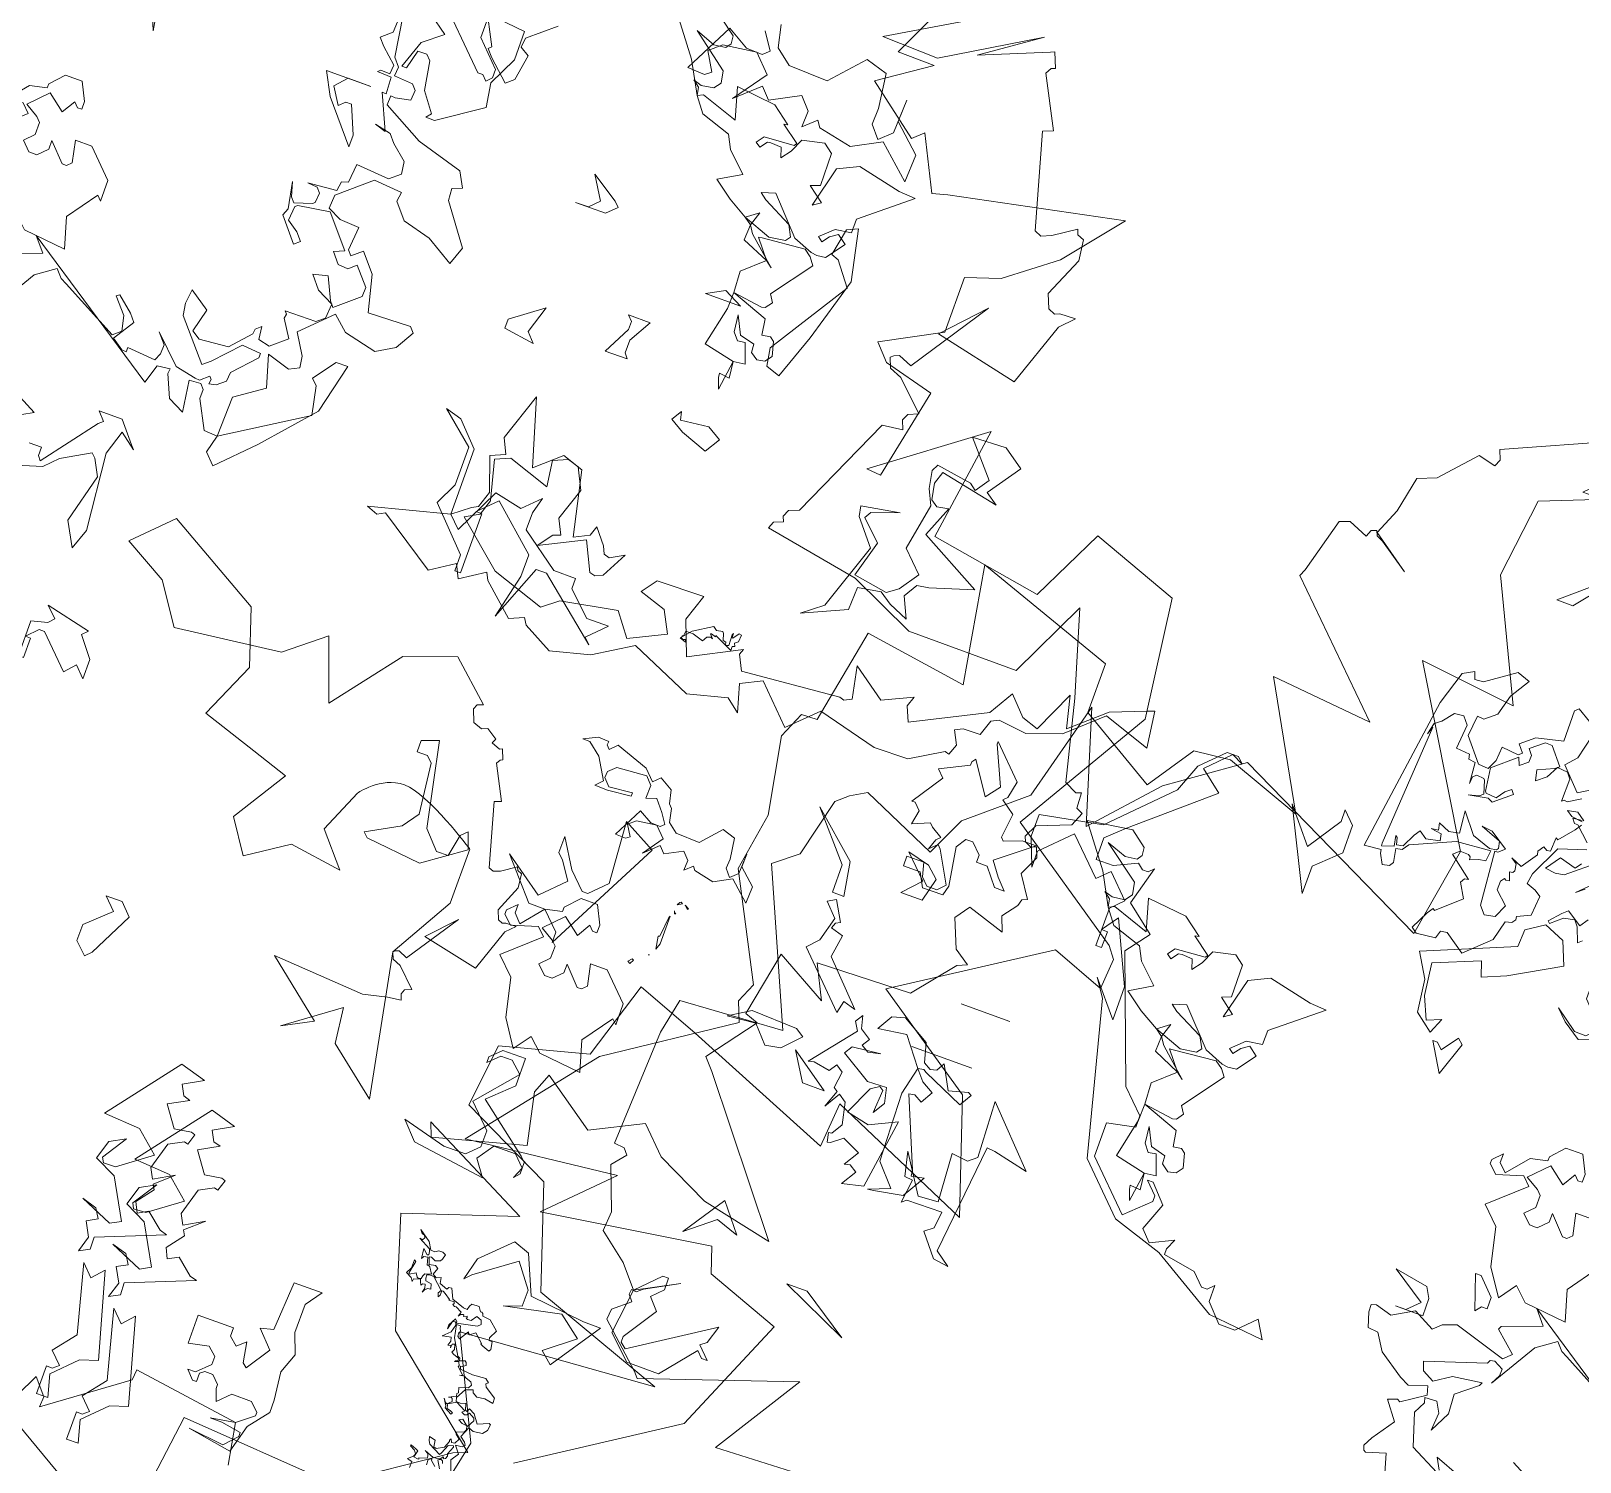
# Model space of a CAD drawing. Header units: metres. Extents: x -71 to 881, y -503 to 661.
# Drawn here: x 151.91 to 157.3, y 464.09 to 469.06 of the extents above; entities that cross this region are included whole.
import ezdxf

# ---------------------------------------------------------------- set-up
doc = ezdxf.new("R2010")
doc.units = ezdxf.units.M
doc.layers.add('ARBRE', color=100, linetype='Continuous', lineweight=13, true_color=0x00ff3f)

# ---------------------------------------------------------------- blocks, each defined once
blk = doc.blocks.new('WMF2', base_point=(0, 0.01))
at = {"color": 251, "lineweight": 0, "true_color": 0x636466}
for points in [[(149.6, -221.91), (157.24, -218.9), (158.3, -210.64), (152.62, -198.66), (162.76, -199.86), (152.65, -183.05), (154.26, -173.69), (175.85, -184.22), (183.13, -179.1), (188.97, -172.64), (192.5, -184.13), (195.26, -173.72), (200.97, -168.92), (202.85, -164.87), (210.8, -168.41), (212.43, -167.44), (213.62, -166.42), (215.13, -160.27), (217.5, -158.38), (210.72, -142.97), (221.5, -142.28), (222.26, -138.6), (222.84, -126.51), (221.75, -126.41), (221.24, -125.83), (222.46, -124.38), (220.76, -119.93), (220.93, -117.85), (217.92, -115.52), (216.01, -113.25), (211.75, -115.52), (215.09, -113.71), (215.69, -113.21), (216.23, -113.25), (216.29, -112.71), (215.78, -112.1), (217.44, -110.7), (217.53, -109.6), (213.13, -105.6), (212.64, -105.02), (197.13, -110.25), (202.88, -101.16), (188.84, -101.73)], [(95.41, -24.9), (90.83, -34.32), (89.42, -32.65), (89.51, -31.56), (81.64, -37.29), (81.55, -38.39), (70.38, -36.78), (69.61, -32.48)], [(49.49, -33.04), (47.38, -42.86), (52.22, -53.02), (31.88, -54.47), (45.91, -59.56), (49.4, -70.11), (59.14, -74.81), (58.34, -81.44), (49.36, -83.76), (46.84, -91.88), (40.14, -89.34), (24.4, -82.93), (24.01, -87.6), (8.81, -80.93), (12.69, -92.64), (23.58, -100.08), (8.83, -109.56), (3.27, -107.44), (3.01, -110.61), (3.9, -111.79), (16.57, -120.44), (8.22, -134.47), (9.81, -146.85), (18.98, -150.2), (22.71, -142.59), (34.39, -144.58), (32.65, -156.43), (43.16, -148.65), (41.63, -148.52), (39.67, -158.01), (44.92, -159.4), (46.44, -161.06), (40.43, -164.26), (40.42, -170.12), (36.91, -171.27), (31.95, -175.08), (27.13, -180.99), (44.83, -177.37), (46.41, -176.96), (49.12, -182.48), (50.2, -181.46), (55.69, -185.68), (50.55, -189.17), (54.41, -189.22), (50.23, -198.2)], [(162.25, -221.47), (162.55, -220.76), (164.41, -221.19), (167.6, -217.66), (169.53, -216.89), (170.28, -213.15), (171.44, -210.43), (167.5, -207.63), (170.63, -209.8), (171.33, -210.11), (171.53, -210.62), (172.06, -210.42), (172.36, -209.7), (174.37, -210.56), (175.39, -210.16), (176.98, -204.42), (177.29, -203.7), (165.65, -192.21), (176.34, -193.26), (169.52, -180.97), (177.55, -183.87), (181.35, -183.49), (184.59, -178.67), (192.69, -183.49), (192.69, -188.7), (207.51, -193.95), (205.44, -181.84), (216.23, -183.49), (218.11, -173.58), (219.76, -173.52), (220.92, -170.8), (219.49, -162.84), (220.49, -156.77), (215.08, -146.26), (215.94, -144.26), (215.12, -142.21), (227.2, -134.24), (237.13, -121.84), (221.43, -123.58), (227.53, -117.47), (210.08, -120.09), (209.21, -117.47), (201.41, -114.58), (204.04, -108.47), (206.64, -102.36), (221.47, -92.77)], [(96.74, -32.59), (81.64, -23.67)], [(77.45, -20.28), (75.41, -35.48), (59.11, -34.32), (48.77, -41.31), (47.36, -41.88), (58.37, -50.92), (61.87, -62.25), (50.47, -66), (62.16, -71.92), (61.59, -70.48), (52.23, -72.98), (53.36, -78.3), (52.54, -80.39), (46.99, -76.49), (41.75, -79.1), (39.13, -76.49), (33.51, -73.76), (26.05, -72.12), (37.25, -86.3), (38.33, -87.51), (34.61, -92.45), (35.99, -92.94), (34.69, -99.75), (29.28, -96.73), (30.97, -100.19), (21.09, -100.49), (17.67, -104.7), (16.66, -105.12), (18.28, -106.23), (19.48, -109.18), (18.41, -110.67), (14.49, -109.41), (15.1, -110.95), (13.93, -112.47), (13.73, -113.15), (13.23, -113.37), (14.72, -115.61), (13.76, -117.64), (14.16, -118.66), (14.68, -118.45), (15.39, -118.76), (15.6, -119.27), (14.94, -120.61), (11.56, -121.96), (10.97, -123.39), (11.67, -123.68), (11.74, -125.32), (12.27, -125.11), (13.58, -125.77), (15.6, -134.05), (18.21, -142.77), (22.11, -134.68), (33.61, -134.71), (40.51, -137.9), (50.45, -139.73), (50.16, -140.44), (49.24, -140.81), (49.44, -141.32), (49.15, -142.04), (48.13, -142.44), (43.19, -153.31), (41.06, -153.59), (41.43, -154.51), (41.13, -155.22), (40.11, -155.63), (43.05, -158.46), (44.35, -159.02), (44.76, -160.04), (44.45, -160.3), (43.92, -160.51), (42.49, -159.91), (37.1, -168.03), (40.97, -163.9), (32.15, -161.95), (29.82, -168.64), (28.52, -170), (30.14, -169.93), (30.65, -169.72), (31.37, -170.03), (31.94, -171.46), (30.17, -175.61), (30.45, -177.74), (31.15, -178.04), (31.35, -178.56), (33.6, -177.07), (34.61, -176.66), (35.32, -176.96), (38.04, -186.65), (37.02, -187.05), (39.7, -192.27), (39.35, -192.88), (38.94, -193.04), (39.56, -194.57), (39.97, -194.4), (46.81, -191.62), (41.05, -195.63), (50.47, -189.97), (56.38, -190.15), (44.99, -196.88)], [(151.61, -227.39), (162.65, -222.48), (162.25, -221.47), (162.25, -221.47)], [(57.77, -59.77), (57.34, -59.74), (56.99, -59.99), (56.55, -59.99), (56.22, -59.81), (56.35, -59.33), (56.48, -59.08), (57.01, -58.91), (57.45, -59.12), (57.71, -59.07), (57.42, -58.35), (56.8, -58.47), (56.47, -58.28), (56.73, -57.56), (56.31, -57.33), (55.87, -57.53), (55.75, -56.92), (54.93, -56.6), (54.8, -56.85), (54.47, -56.9), (54, -55.88), (52.71, -55.43), (52.29, -55.4), (52.19, -55.8), (52.04, -56.06), (51.25, -56.07), (50.96, -55.61), (50.83, -55.62), (50.67, -55.53), (50.58, -55.28), (49.76, -55.18), (48.77, -54.33), (49.22, -53.47), (49.17, -53.21), (48.84, -53.17), (48.7, -52.42), (48.83, -52.17), (49.57, -52.45), (49.82, -52.58), (49.78, -52.67), (50.67, -53.46), (51.2, -53.08), (51.37, -53.18), (51.41, -53.31), (52.03, -52.33), (52.28, -52.54), (52.29, -52.9), (52.25, -52.99), (52.13, -53.02), (52.29, -53.33), (52.38, -53.6), (52.8, -53.6), (52.54, -52.26), (51.6, -50.66), (51.34, -50.52), (51.27, -50.28), (50.74, -50.44), (50.57, -50.33), (50.48, -50.06), (50.84, -49.82), (50.98, -49.78), (50.89, -49.52), (49.55, -49.37), (48.16, -49.5), (47.78, -49.18), (48, -48.98), (47.85, -48.67), (46.68, -47.94), (46.65, -47.37), (47.56, -47.53), (48.39, -47.43), (48.9, -47.71), (48.98, -47.97), (49.76, -47.72), (50.3, -46.68), (50.19, -46.3), (49.75, -46.27), (49.22, -46.45), (49.02, -45.79), (48.86, -45.72), (48.68, -46.06), (48.07, -45.73), (47.44, -44.86), (46.32, -45.35), (46.14, -45.25), (46.23, -44.64), (46.6, -44.17), (47.56, -44.03), (48.1, -44.22), (48.58, -43.15), (48.01, -42.73), (47.85, -42.43), (48.07, -42.2), (48.76, -42.13), (48.17, -41.4), (48.71, -40.58), (48.32, -39.48)], [(49.37, -39.95), (49.47, -40.2), (49.63, -40.29), (49.94, -40.13), (49.49, -39.35)], [(50.01, -39.4), (50.51, -39.88), (50.54, -40.02), (50.86, -39.85), (50.83, -39.28)], [(52.38, -38.45), (52.36, -39.1), (52.67, -39.15), (52.85, -39.25), (52.39, -39.66), (52.26, -39.92), (52.49, -40.27), (53.02, -40.55), (52.98, -40.64), (52.41, -40.45), (52.16, -40.32), (52.31, -39.62), (51.9, -39.53), (51.76, -39.57), (51.81, -39.69), (51.02, -39.94), (51.02, -40.16), (51.11, -40.42), (51.46, -40.59), (50.47, -40.19), (49.85, -40.29), (49.72, -40.33), (49.57, -40.61), (49.49, -40.55), (49.46, -40.43), (49.28, -40.54), (49.15, -40.81), (49.22, -41.05), (48.9, -41.88), (48.95, -42.01), (49.46, -41.85), (49.82, -40.94), (49.95, -40.7), (51.24, -41.37), (51.43, -41.67), (51.53, -42.07), (50.86, -41.92), (50.77, -41.24), (50.48, -41.18), (49.74, -41.56), (49.46, -42.27), (49.5, -42.42), (49.41, -42.59), (49.24, -42.27), (48.89, -42.32), (48.63, -42.83), (49.09, -43.19), (49.12, -43.32), (49.21, -43.37), (48.38, -43.7), (48.25, -43.95), (48.36, -44.36), (48.89, -44.41), (49.31, -44.64), (48.96, -44.87), (48.46, -44.41), (48.27, -44.32), (47.88, -45.08), (47.97, -45.33), (48.55, -45.65), (48.68, -45.4), (48.96, -45.31), (49.3, -45.49), (49.06, -45.7), (50.1, -46.26), (50.9, -45.79), (50.93, -45.72), (50.82, -45.31), (50.42, -45.22), (50.17, -45.09), (50.28, -44.9), (51.03, -45.31), (51.03, -45.54), (51.44, -46.19), (51.18, -45.85), (51.02, -45.76), (50.63, -46.1), (50.58, -46.17), (50.67, -46.44), (50.83, -46.52), (51.09, -46.45), (50.35, -46.83), (50.42, -47.09), (50.26, -47.21), (50.42, -47.72), (49.49, -48.01), (49.31, -48.35), (49.49, -48.67), (50.03, -48.84), (50.3, -48.99), (50.77, -48.92), (50.44, -48.95), (51.22, -49.71), (51.11, -49.74), (51.31, -50.19), (51.71, -50.04), (51.65, -50.13), (51.4, -50.23), (51.47, -50.48), (52.03, -50.67), (52.29, -50.82), (52.12, -51.17), (52.29, -51.69), (52.54, -51.59), (52.57, -51.17), (52.63, -51.43), (52.9, -51.36), (52.76, -51.82), (52.87, -52.23), (53.49, -52.1), (53.75, -52.03), (53.04, -52.74), (52.85, -53.52), (52.92, -53.78), (53.01, -53.82), (53.28, -53.74), (53.5, -52.87), (53.5, -53.31), (53.09, -54.09), (52.87, -53.87), (52.85, -53.74), (50.74, -54.16), (50.47, -54.45), (50.6, -54.86), (51.14, -55.04), (51.55, -54.48), (51.91, -54.45), (52.09, -54.54), (52.03, -54.61), (52.09, -54.76), (52.39, -54.6), (52.42, -54.73), (52.51, -54.77), (52.77, -54.69), (52.92, -54.44), (52.77, -54.92), (53.44, -55.27), (53.59, -55.23), (53.84, -55.36), (53.75, -55.52), (53.79, -55.66), (54.35, -55.63), (54.31, -55.72), (54.95, -56.16), (55.21, -56.29), (55.34, -56.28), (55.36, -55.82), (55.49, -55.58), (55.61, -55.96), (55.42, -56.31), (56.6, -57.37), (57.04, -57.37), (57.3, -57.31), (57.27, -56.95), (57.18, -56.7), (56.58, -56.58), (56.42, -56.07), (56.77, -56.03), (57.04, -55.74), (57.17, -55.49), (57.04, -55.96), (57.15, -56.34), (57.42, -56.28), (57.5, -56.1), (57.66, -56.41), (57.75, -56.66), (58.41, -56.45), (58.45, -56.16), (58.7, -56.5), (59.31, -56.82), (58.99, -57.43), (58.98, -58.29), (58.79, -58.19), (59.04, -56.9), (58.99, -56.77), (58.39, -57.11), (58.15, -56.74), (57.97, -56.66), (57.71, -56.74), (57.66, -57.05), (57.53, -57.31), (56.88, -57.52), (57.28, -58.16), (57.46, -58.26), (57.59, -58.22), (57.82, -59.01), (58.22, -58.91), (58.37, -58.64), (58.47, -59.68), (57.96, -59.2), (57.81, -59.24), (57.85, -59.58), (57.93, -59.84), (59.21, -60.53), (58.92, -60.47), (58.77, -60.73), (58.88, -60.98), (59.17, -61.05), (59.42, -61.39), (58.22, -60.54), (57.77, -59.77), (57.77, -59.77)], [(85.82, -32.33), (85.2, -32.33), (84.59, -32.83), (85.82, -34.04), (83.99, -36.36), (85.82, -43.43), (84.59, -42.2), (83.5, -43.43), (81.06, -34.64), (82.88, -34.04), (85.2, -31.73), (84.59, -29.42), (85.82, -29.42), (85.82, -32.33), (85.82, -32.33)], [(90.23, -35.66), (89.63, -35.66), (89.02, -36.14), (90.23, -37.37), (88.4, -39.67), (90.23, -46.74), (89.02, -45.52), (87.92, -46.74), (85.48, -37.97), (87.31, -37.37), (89.63, -35.05), (89.02, -32.72), (90.23, -32.72), (90.23, -35.66), (90.23, -35.66)], [(70.82, -34.21), (69.59, -35.56), (69.59, -35.99), (71.7, -36.34), (72.94, -36.34), (70.38, -36.78), (68.72, -38.1), (68.72, -38.45), (69.59, -39.32), (71.7, -39.32), (72.94, -38.1), (73.38, -39.32), (73.38, -39.76), (74.16, -40.55), (75.04, -40.55), (75.48, -40.2), (75.48, -39.32), (75.92, -39.32), (76.72, -40.2), (75.92, -40.2), (74.6, -41.44), (74.6, -42.32), (75.48, -43.11), (77.6, -42.67), (77.6, -45.66), (73.81, -45.66), (73.81, -44.79), (72.94, -44), (72.05, -44.79), (71.7, -42.67), (71.26, -42.32), (69.59, -44.79), (71.26, -46.54), (69.94, -46.89), (69.59, -52), (66.59, -52), (67.83, -50.32), (67.83, -47.34), (67.04, -45.22), (67.83, -43.11), (67.48, -40.2), (67.48, -38.89), (69.16, -36.78), (69.94, -33.86), (74.6, -34.65), (70.82, -34.21), (70.82, -34.21)], [(82.59, -63.67), (82.02, -62.61), (81.29, -62.4), (83.29, -61.31), (81.8, -59.17), (80.03, -59.45), (79.63, -59.31), (79.98, -58.16), (80.39, -58.29), (81.86, -57.49), (82.69, -54.71), (82.12, -53.66), (80.09, -54.82), (81.89, -53.24), (81.61, -52.7), (82.93, -50.96), (82.44, -49.93), (81.38, -50.49), (79.67, -49.09), (78.94, -48.87), (85.72, -46.19), (85.64, -44.92), (86.71, -44.35), (86.21, -45.98), (87.01, -47.47), (85.95, -48.04), (86.55, -49.02), (88.1, -49.47), (84.71, -48.03), (83.64, -48.6), (85.9, -52.66), (88.14, -53.77), (87.55, -55.72), (85.96, -56.58), (87.61, -54.06), (87.34, -53.53), (86.07, -53.59), (82.77, -55.98), (85.1, -58.01), (88.93, -58.28), (83.26, -65.56), (80.58, -64.76), (82.59, -63.67), (82.59, -63.67)], [(87.01, -67), (86.45, -65.93), (85.72, -65.71), (87.73, -64.61), (86.24, -62.48), (84.47, -62.76), (84.07, -62.63), (84.4, -61.49), (84.81, -61.62), (86.3, -60.82), (87.13, -58.03), (86.56, -56.98), (84.52, -58.13), (86.33, -56.54), (86.04, -56.01), (87.37, -54.28), (86.87, -53.24), (85.82, -53.82), (84.11, -52.42), (83.35, -52.19), (90.12, -49.5), (90.07, -48.23), (91.12, -47.66), (90.64, -49.3), (91.42, -50.77), (90.37, -51.37), (90.96, -52.33), (92.52, -52.8), (89.13, -51.34), (88.07, -51.91), (90.31, -55.97), (92.58, -57.08), (91.99, -59.05), (90.39, -59.91), (92.05, -57.37), (91.75, -56.85), (90.49, -56.9), (87.19, -59.31), (89.51, -61.33), (93.35, -61.59), (87.7, -68.89), (85.01, -68.09), (87.01, -67), (87.01, -67)], [(40.86, -56.38), (43.16, -58.19), (49.01, -56.98), (47.19, -57.59), (47.19, -59.3), (49.01, -61.74), (53.04, -58.82), (53.65, -58.19), (53.04, -60.53), (50.1, -63.43), (48.41, -62.83), (46.7, -58.82), (40.86, -58.19), (39.03, -58.19), (42.55, -52.98), (43.78, -54.06), (40.86, -56.38), (40.86, -56.38)], [(64.7, -71.27), (60.09, -70.06), (57.77, -70.06), (56.55, -71.27), (56.55, -72.98), (58.86, -75.3), (55.34, -79.44), (56.55, -80.53), (57.77, -80.53), (58.86, -79.44), (58.86, -80.05), (57.77, -81.14), (55.34, -81.14), (55.34, -78.22), (57.77, -75.92), (52.42, -71.77), (51.91, -71.27), (51.91, -70.06), (52.42, -69.46), (51.91, -70.67), (53.02, -71.77), (55.34, -71.77), (56.55, -70.06), (55.34, -68.37), (63.01, -69.46), (64.7, -71.27), (64.7, -71.27)], [(68.73, -71.99), (73.89, -76.06), (74.34, -79.76), (79.68, -75.87), (76.6, -77.49), (82.66, -82.33), (73, -81.67), (70.51, -82.25), (69.1, -82.43), (69.35, -83.04), (69.14, -83.51), (68.47, -83.79), (70.41, -85.67), (71.27, -86.04), (71.55, -86.71), (71.33, -86.9), (71, -87.03), (70.05, -86.62), (66.45, -92.02), (69.04, -89.28), (63.17, -87.99), (61.62, -92.45), (60.75, -93.34), (61.84, -93.29), (62.18, -93.16), (62.64, -93.37), (63.02, -94.3), (61.86, -97.06), (62.03, -98.49), (62.51, -98.7), (62.64, -99.03), (64.13, -98.04), (64.8, -97.78), (65.29, -97.98), (67.08, -104.41), (66.4, -104.68), (68.19, -108.14), (67.94, -108.55), (67.68, -108.66), (68.1, -109.68), (68.37, -109.56), (69.29, -109.9), (69.08, -110.38), (70.18, -111.12), (70.78, -110.87), (71.7, -111.21), (72.22, -112.5), (72.02, -112.99), (71.4, -113.23), (75.46, -116.88), (80.69, -115.04), (86.12, -108.09), (88.43, -114.47), (92.34, -111.31), (103.35, -109.97), (106.1, -114.07), (110.61, -116.64), (106.84, -120.37), (96.77, -114.54), (94.84, -108.74), (97.41, -102.93), (91.6, -101), (87.74, -99.72), (91.28, -94.1), (89.03, -90.71), (84.85, -93.45), (79.38, -92.64), (82.27, -96.02), (80.34, -100.54), (80.31, -100.55), (80.25, -100.64), (80.17, -100.76), (80.05, -100.9), (79.89, -101.09), (79.68, -101.28), (79.47, -101.5), (79.2, -101.73), (78.93, -101.95), (78.6, -102.17), (78.25, -102.36), (77.89, -102.55), (77.49, -102.7), (77.07, -102.81), (76.62, -102.9), (76.15, -102.93), (75.62, -102.89), (75.04, -102.76), (74.41, -102.57), (73.74, -102.32), (73.05, -102.03), (72.35, -101.7), (71.67, -101.35), (70.98, -101), (70.34, -100.64), (69.73, -100.29), (69.19, -99.97), (68.7, -99.67), (68.31, -99.43), (68.02, -99.24), (67.83, -99.11), (67.77, -99.08), (67.77, -93.28), (71.55, -86.71), (68.73, -71.99), (68.73, -71.99)], [(97.72, -81.01), (100.04, -76.4), (100.64, -75.79), (101.87, -77), (101.87, -78.71), (99.41, -81.01), (100.64, -82.24), (98.93, -82.24), (97.72, -81.01), (97.72, -81.01)], [(87.53, -180.05), (90.18, -177.78), (90.31, -176.8), (89.34, -176.22), (89.8, -173.49), (90.58, -172.83), (92.72, -174.77), (93.38, -175.55), (93.1, -175.8), (95.08, -179.67)], [(102.92, -178.07), (101.94, -171.52), (101.24, -170.69), (101.31, -169.75), (99.34, -169.6), (98.87, -169.05), (98.94, -168.01), (100.49, -167.68), (101, -167.72), (101.03, -166.73), (96.75, -164.41), (91.89, -162.99), (91.03, -161.43), (92.05, -161.03), (91.94, -159.79), (89, -155.76), (89.67, -153.85), (92.49, -155.57), (95.44, -156.33), (96.81, -157.94), (96.68, -158.92), (99.66, -159.16), (102.89, -156.4), (103, -154.96), (101.56, -154.29), (99.54, -154.17), (99.73, -151.7), (99.31, -151.21), (98.26, -152.1), (96.65, -150.2), (95.72, -146.4), (91.23, -146.56), (90.77, -146.01), (91.89, -144.08), (93.76, -142.97), (97.21, -143.77), (98.75, -145.15), (101.81, -142.17), (100.48, -140.04), (100.32, -138.84), (101.34, -138.36), (103.76, -139.06), (102.79, -135.77), (105.69, -133.77), (105.82, -129.54), (107.25, -129.65), (108.74, -132.52), (108.73, -133.49), (109.15, -133.99), (110.39, -133.89), (109.93, -130.65), (111.62, -131.51), (112.63, -133.81), (112.58, -134.33), (113.9, -134.17), (114.51, -132.19), (129.81, -142.39), (128.59, -140.94), (132.57, -139.47), (132.73, -139.13), (130.53, -137.19), (131.32, -136.44), (136.79, -138.11), (138.2, -137.61), (139, -136.87), (141.22, -138.01), (143.41, -136.76), (145.13, -137.25), (145.63, -137.09), (145.6, -136.33), (145.13, -134.84), (144.07, -134.71), (142.97, -132.98), (140.36, -131.23), (139.36, -130.72), (137.49, -131.32), (137.22, -130.44), (139.58, -128.86), (139.92, -129.04), (140.84, -128.69), (139.42, -126.79), (141.03, -124.5), (141.52, -123.53), (141.36, -123.04), (141.12, -122.91), (139.13, -123.53), (138.58, -121.59)], [(126.16, -124.31), (123.96, -125.55), (126.75, -127)], [(131.48, -123.86), (134.15, -124.91), (133.52, -123.75)], [(133.68, -123.43), (136.79, -125.04), (137.86, -128.38), (137.23, -129.62), (137.38, -130.11), (136.11, -130.19), (135.51, -129.14), (135.65, -127.24), (134.56, -129.39), (134.72, -131.45), (132.62, -133.14), (132.44, -133.48), (135.45, -133.06), (137.16, -131.97), (138.4, -132.6), (138.75, -133.52), (132.62, -135.52), (132.46, -135.87), (131.99, -135.96), (131.01, -135.45), (131.05, -134.73), (131.55, -133.76), (128.65, -138.59), (126.7, -139.98), (125.97, -139.17), (125.32, -138.84), (119.23, -135.58), (118.45, -136.25), (118.79, -137.79), (120.16, -139.39), (119.88, -139.63), (118.23, -138.25), (117.58, -137.48), (118.99, -135.3), (117.81, -134.49), (117.3, -134.44), (117.31, -134.91), (114.32, -134.66), (114, -135.42), (113.97, -136.41), (114.88, -137.47), (112.09, -134.75), (109.9, -134.31), (109.39, -134.27), (108.55, -134.98), (108.32, -134.71), (108.41, -134.24), (107.65, -134.4), (106.82, -135.1), (106.74, -136.05), (104.54, -138.4), (104.55, -138.87), (106.51, -139.03), (108.95, -136.47), (109.72, -135.82), (113.14, -139.82), (113.34, -141.07), (113.17, -142.56), (111.11, -141.15), (111.72, -138.72), (110.83, -138.12), (107.79, -138.4), (105.92, -140.47), (105.88, -141), (105.33, -141.47), (105.18, -140.15), (103.95, -139.86), (102.35, -141.23), (103.5, -143.03), (103.41, -143.5), (103.65, -143.77), (100.39, -143.77), (99.59, -144.43), (99.47, -145.98), (101.18, -146.84), (102.3, -148.17), (100.78, -148.52), (99.7, -146.26), (99.24, -145.7), (96.84, -147.73), (96.81, -148.71), (98.38, -150.55), (99.16, -149.88), (100.2, -149.96), (101.09, -151.02), (100.03, -151.47), (102.77, -154.68), (106.07, -154.17), (106.29, -153.98), (106.42, -152.45), (105.24, -151.63), (104.58, -150.84), (105.14, -150.36), (107.17, -152.77), (106.84, -153.51), (107.36, -156.24), (106.96, -154.77), (106.52, -154.26), (104.73, -154.84), (104.51, -155.03), (104.42, -156.07), (104.84, -156.57), (105.88, -156.64), (102.86, -156.92), (102.73, -157.89), (102.04, -158.1), (101.88, -160.07), (98.36, -159.78), (97.31, -160.68), (97.47, -161.98), (99.06, -163.31), (99.78, -164.14), (101.47, -164.52), (100.3, -164.17), (101.94, -167.79), (101.51, -167.75), (101.59, -169.52), (103.08, -169.59), (102.8, -169.82), (101.82, -169.79), (101.75, -170.73), (103.34, -172.15), (104, -172.92), (102.95, -173.82), (102.84, -175.84)], [(18.5, -90.74), (17.84, -93.61), (20.02, -96.45), (22.98, -96.02), (22.05, -97.63), (20.72, -98), (17.93, -96.37), (17.41, -94.37), (16.65, -93.94), (15.97, -94.11), (15.49, -94.96), (14.21, -92.52), (12.21, -93.06), (11.86, -92.86), (12.6, -91.6), (16.89, -93.51), (17.23, -93.72), (17.84, -93.61), (16.91, -92.52), (15.64, -91.79), (16.37, -90.52), (17.22, -91.02), (17.83, -90.91), (14.87, -83.79), (14.78, -83.17), (13.49, -83.45), (14.87, -81.07), (17.86, -80.56), (18.47, -80.47), (16.28, -81.33), (18.28, -83.52), (18.5, -90.74), (18.5, -90.74)], [(55.55, -83.45), (56.85, -81.67), (58.61, -84.37), (59.53, -88.36), (61.31, -90.12), (57.78, -93.28), (58.61, -94.11), (61.31, -93.28), (62.23, -94.11), (62.23, -94.58), (61.31, -95.5), (61.31, -94.58), (60.48, -93.73), (58.61, -95.97), (56.85, -96.33), (56.85, -96.8), (55.55, -98.2), (53.79, -98.2), (52.87, -96.33), (52.87, -95.5), (53.33, -95.5), (53.79, -95.97), (54.63, -94.58), (56.39, -95.97), (58.23, -94.11), (56.85, -93.28), (56.39, -92.81), (56.39, -91.51), (57.31, -90.59), (56.39, -89.66), (55.55, -89.66), (54.63, -90.59), (54.63, -91.51), (52.87, -89.66), (52.41, -89.66), (51.93, -90.12), (52.41, -92.34), (50.63, -92.34), (47.94, -89.66), (47.94, -87.42), (48.41, -87.89), (50.63, -84.84), (49.71, -81.67), (54.16, -82.15), (55.55, -83.45), (55.55, -83.45)], [(30.71, -93.26), (29.79, -92.67), (31.51, -90.88), (33.12, -90.61), (34.74, -92.37), (37.69, -92.07), (35.5, -93.43), (30.71, -93.26), (30.71, -93.26)], [(58.61, -95.97), (60.32, -95.97), (63.86, -99.98), (59.71, -97.06), (57.39, -99.38), (58.61, -101.21), (59.21, -101.81), (59.21, -103.52), (57.39, -100.59), (55.69, -98.89), (55.08, -98.89), (53.39, -100.59), (53.87, -107.05), (50.45, -105.22), (56.79, -93.05), (56.79, -94.14), (58.61, -95.97), (58.61, -95.97)], [(47.28, -95.16), (47.15, -95.21), (47.28, -95.16), (47.28, -95.16)], [(48.48, -94.16), (48.71, -93.73), (48.96, -93.86), (48.64, -94.24), (48.48, -94.16), (48.48, -94.16)], [(12.72, -95.5), (19.16, -95.5), (12.72, -95.5), (12.72, -95.5)], [(46.51, -96.62), (46.65, -96.16), (46.74, -95.97), (46.95, -97.29), (46.8, -97.34), (46.58, -99.41), (46.49, -99.57), (46.51, -96.62), (46.51, -96.62)], [(78.38, -97.12), (74.97, -98.96), (73.76, -100.65), (74.37, -105.9), (74.97, -106.51), (76.08, -106.51), (76.08, -107.72), (74.37, -108.33), (72.54, -99.56), (70.84, -97.73), (69.62, -97.73), (69.14, -100.05), (68.53, -100.65), (67.9, -98.96), (72.05, -96.02), (77.9, -96.64), (78.38, -97.12), (78.38, -97.12)], [(45.08, -100.81), (45.46, -101.12), (45.03, -100.9), (45.08, -100.81), (45.08, -100.81)], [(45.94, -101.27), (45.76, -101.16), (46.23, -100.87), (46.06, -101.21), (45.94, -101.27), (45.94, -101.27)], [(46.06, -100), (46.17, -99.95), (46.26, -100.23), (46.22, -100.08), (46.06, -100), (46.06, -100)], [(111.88, -106.14), (110.25, -104.06), (110.25, -101.98), (111.34, -103.08), (112.32, -101.98), (115.5, -105.17), (116.06, -105.17), (117.15, -104.06), (116.61, -104.06), (116.61, -101.98), (117.15, -101.98), (117.15, -105.71), (115.5, -106.14), (114.95, -106.7), (116.06, -107.79), (111.34, -106.7), (111.88, -106.14), (111.88, -106.14)], [(41.84, -105.25), (43.62, -104.29), (45.73, -104.74), (46.01, -105.12), (46.77, -104.41), (46.73, -105.44), (47.43, -106.2), (49.22, -105.25), (49.85, -105.94), (51.28, -104.6), (49.82, -106.67), (50.87, -107.74), (52.95, -107.44), (53.69, -106.82), (53.01, -105.71), (53.39, -105.43), (54.48, -105.47), (52.9, -108.54), (51.53, -107.75), (50.51, -107.72), (50.13, -108.07), (50.82, -109.11), (51.79, -110.25), (52.85, -109.93), (52.79, -111.31), (53.49, -112.07), (56.63, -111.82), (57.39, -111.12), (57.42, -110.48), (56.72, -109.72), (54.29, -109.98), (54.31, -109.62), (56.73, -109.36), (58.12, -109.4), (57.43, -110.12), (58.73, -112.28), (60.09, -113.37), (60.82, -113.4), (59.39, -114.07), (58.29, -114.03), (58.31, -113.66), (57.96, -113.28), (57.27, -113.98), (53.82, -112.76), (52.77, -111.68), (52.09, -112.38), (50.71, -111.59), (50.41, -110.19), (50.06, -109.81), (49.75, -108.42), (48.76, -107.65), (46.27, -107.55), (44.45, -109.59), (43.06, -109.17), (42.78, -107.03), (42.83, -106.03), (42.2, -105.27), (41.44, -105.97), (41.35, -108.07), (41.41, -106.7), (39.72, -105.17), (39.79, -103.4), (41.84, -105.25), (41.84, -105.25)], [(41.84, -105.25), (41.63, -105.03), (41.84, -105.25), (41.84, -105.25)], [(31.94, -110.31), (36.07, -115.05), (31.32, -110.9), (30.71, -107.38), (31.94, -107.38), (31.94, -110.31), (31.94, -110.31)], [(216.62, -108.51), (216.01, -113.25), (213.7, -115.58), (213.1, -115.58), (213.1, -114.35), (214.19, -113.25), (213.1, -112.03), (215.41, -108.51), (215.41, -107.9), (214.8, -107.41), (206.64, -112.66), (207.25, -110.82), (207.86, -110.33), (206.64, -109.11), (207.25, -109.11), (207.86, -109.72), (210.77, -106.2), (214.19, -106.2), (216.62, -108.51), (216.62, -108.51)], [(23.77, -111.52), (26.08, -113.84), (23.77, -113.24), (22.56, -112.13), (23.16, -109.69), (25.47, -109.69), (23.77, -111.52), (23.77, -111.52)], [(115.75, -121.61), (116.64, -123.29), (117.08, -123.72), (119.97, -122.05), (121.3, -120.73), (123.86, -119.93)], [(123.4, -122.5), (122.09, -122.5), (122.09, -121.61), (121.74, -121.17), (117.52, -126.7), (117.08, -127.05), (117.87, -127.93), (115.4, -127.93), (113.63, -125.83), (113.28, -125.39), (114.96, -126.7), (115.75, -124.16), (114.96, -116.16), (115.75, -114.04), (117.08, -116.51), (115.75, -121.61), (115.75, -121.61)], [(194.63, -115.87), (201.7, -119.08), (199.51, -119.1), (194.63, -115.87), (194.63, -115.87)], [(88.02, -127.64), (89.18, -128.05), (81.01, -130.16), (79.28, -131.51), (78.66, -131.81), (78.08, -133.54), (79.32, -137.06), (77.83, -137.7), (78.59, -139.25), (76.91, -144.21), (74.85, -137.35), (72.31, -139.57), (70.12, -138.82), (68.65, -132.15), (67.1, -132.91), (66.75, -133.95), (65.48, -132.37), (65.1, -131.6), (64.53, -131.41), (63.1, -132.21), (64.5, -129.59), (65.26, -129.22), (65.84, -129.4), (67.29, -132.34), (71.77, -130.12), (70.62, -131.65), (69.87, -131.93), (70.65, -133.46), (69.51, -136.82), (70.57, -138.98), (71.73, -139.36), (73.23, -138.72), (72.87, -136.03), (77.25, -137.51), (78.75, -136.87), (77.7, -132.76), (78.24, -131.16), (79.66, -130.35), (74.87, -126.28), (69.33, -124.41), (67.74, -125.68), (61.86, -126.76), (60.09, -124.38), (56.38, -126.21), (57.56, -128.41), (60.34, -129.35), (59.17, -130.88), (54.25, -131.01), (55.18, -128.25), (53.81, -124.69), (48.67, -127.32), (48.87, -126.75), (48.11, -125.21), (37.91, -126.12), (37.44, -125.97), (36.67, -126.35), (37.35, -129.67), (33.92, -127.23), (30.88, -128.65), (31.23, -127.59), (30.59, -126.09), (23.17, -129.77), (21.67, -132.34), (19.86, -130.44), (18.12, -129.86), (16.15, -134.19), (15.36, -130.85), (11.87, -133.9), (8.32, -135.28), (7.59, -135.54), (7.07, -131.77), (12.02, -133.45), (15.55, -130.27), (19.06, -129.03), (22.02, -129.38), (22.79, -129), (23.33, -127.38), (25.15, -127.33), (25.92, -126.95), (25.23, -125.56), (25.63, -124.43), (26.08, -124.57), (29.34, -122.59), (32.94, -122.53), (39.22, -124.13), (42.07, -121.37), (45.72, -125.04), (47.88, -123.97), (47.05, -121.13), (48.46, -122.25), (52.55, -121.18), (59.04, -124.03), (62.95, -121.62), (67.02, -120.56), (70.08, -122.22), (70.5, -122.88), (71.99, -122.24), (75.25, -125.13), (75.62, -125.9), (78.11, -124.29), (78.79, -125.68), (81.26, -124.08), (87.26, -128.05), (88.02, -127.64), (88.02, -127.64)], [(208.1, -122), (210.46, -122.83), (213.34, -120.5), (210.43, -124.86), (208.1, -122), (208.1, -122)], [(81.01, -137.11), (81.01, -130.16), (79.79, -128.95), (77.48, -133.7), (74.56, -133.08), (72.85, -134.78), (73.33, -133.08), (73.33, -131.26), (69.33, -128.34), (67, -128.34), (67, -127.23), (64.57, -124.92), (62.26, -124.92), (64.09, -123.1), (63.48, -122.5), (69.93, -127.84), (71.03, -127.84), (73.33, -122), (72.24, -126.63), (72.24, -128.95), (76.88, -133.08), (78.71, -131.26), (78.09, -131.26), (78.09, -124.92), (78.71, -124.92), (78.71, -126.63), (82.71, -130.78), (81.61, -133.08), (81.61, -137.11), (85.03, -140.02), (83.32, -139.54), (81.01, -137.11), (81.01, -137.11)], [(54.16, -127.33), (52.25, -128.51), (51.85, -128.21), (51.22, -128.34), (51.11, -128.15), (50.9, -127.48), (50.6, -127.43), (50.52, -127.17), (50.44, -127.11), (50.17, -127.21), (50.23, -128.35), (50.16, -128.51), (50.16, -128.08), (50.07, -128.03), (49.62, -128.66), (49.33, -128.62), (49.38, -127.89), (49.74, -127.62), (49.57, -127.32), (49.82, -127.23), (49.84, -126.81), (51.76, -127.71), (51.74, -127.58), (52.22, -127.74), (52.33, -127.68), (51.98, -127.29), (52.17, -127.38), (52.57, -127.26), (52.83, -126.75), (53.96, -127.11), (54.74, -127.1), (54.8, -126.57), (54.93, -126.53), (54.96, -126.46), (54.93, -126.32), (54.74, -126.22), (54.51, -126.31), (54.41, -126.05), (55.06, -126.28), (54.16, -127.33), (54.16, -127.33)], [(190.5, -128.76), (189.64, -129.45), (189.46, -131.17), (193.19, -131.13), (193.65, -130.73), (193.32, -133.22), (194.17, -133.3), (194.78, -135.8), (192.24, -131.89), (190.15, -132.02), (190.49, -137.07), (188.78, -136.9), (187.93, -137.58), (188.18, -143.5), (182.86, -137.92), (186.5, -138.74), (187.36, -138.82), (188.57, -127.35), (187.03, -126.24), (188.66, -126.48), (190.5, -128.76), (190.5, -128.76)], [(105.82, -129.54), (97.54, -134.76), (98.14, -137.7), (98.75, -138.3), (97.05, -140.62), (95.83, -140.62), (97.05, -135.38), (101.69, -130.15), (105.21, -126.6), (106.3, -127.7), (105.82, -129.54), (105.82, -129.54)], [(167.53, -134.78), (172.77, -136.49), (177.52, -141.23), (181.55, -156.93), (182.76, -158.76), (179.84, -155.24), (179.84, -158.76), (182.76, -165.09), (183.97, -163.4), (183.36, -163.4), (183.36, -161.69), (183.97, -161.69), (183.97, -165.71), (182.76, -166.93), (185.07, -169.24), (186.28, -168.03), (189.83, -171.55), (192.73, -168.64), (192.73, -166.93), (193.83, -169.85), (193.83, -172.16), (187.38, -173.37), (181.55, -179.23), (180.45, -182.15), (178.13, -184.47), (176.91, -184.47), (176.31, -183.86), (177.52, -184.47), (179.84, -182.15), (177.52, -180.32), (185.07, -173.85), (186.89, -172.16), (186.89, -169.85), (185.07, -169.85), (182.76, -170.95), (182.15, -170.45), (181.55, -170.45), (181.05, -170.95), (182.15, -166.93), (179.21, -164.61), (181.05, -162.17), (176.31, -149.38), (174, -147.07), (174, -145.86), (176.91, -145.25), (176.91, -141.71), (172.29, -137.1), (169.85, -139.41), (169.85, -140.01), (171.07, -141.23), (170.45, -141.23), (168.76, -139.41), (169.85, -136.49), (168.76, -135.38), (166.44, -136.49), (166.93, -135.38), (166.93, -134.78), (163.52, -134.17), (162.29, -132.95), (161.69, -132.95), (161.08, -133.55), (161.08, -131.86), (159.38, -130.03), (157.67, -130.03), (155.85, -131.86), (154.74, -130.03), (160.6, -130.65), (167.53, -134.78), (167.53, -134.78)], [(198.96, -132.02), (199.76, -132.54), (200.36, -132.4), (199.38, -133.95), (201.26, -134.85), (202.39, -133.98), (202.72, -133.9), (202.93, -134.84), (202.59, -134.91), (201.88, -136.06), (202.37, -138.31), (203.19, -138.84), (204.17, -137.22), (203.51, -139.04), (203.93, -139.29), (203.69, -141.03), (204.43, -141.55), (204.96, -140.74), (206.69, -141.04), (207.29, -140.91), (203.63, -145.45), (204.17, -146.3), (203.66, -147.12), (203.34, -145.79), (202.2, -145.06), (202.72, -144.26), (201.92, -143.8), (200.66, -144.08), (203.6, -143.77), (204.12, -142.96), (200.96, -141), (198.96, -141.1), (198.59, -139.51), (199.36, -138.28), (199.2, -140.69), (199.61, -140.96), (200.47, -140.41), (201.83, -137.47), (199.42, -136.95), (196.65, -138.27), (197.74, -130.97), (199.93, -130.47), (198.96, -132.02), (198.96, -132.02)], [(28.56, -153.92), (30.94, -150.53), (29.67, -149.64), (35.82, -150.93), (36.23, -149.61), (35.92, -147.95), (35.22, -147.45), (34.02, -147.66), (35.31, -144.47), (28.78, -140.9), (33.22, -139.51), (34.42, -139.31), (35.29, -137.92), (34.3, -135.76), (36.32, -136.63), (37.59, -137.52), (39.98, -137.11), (40.07, -134.73), (44.54, -132.73), (42.46, -134.33), (40.08, -141.29), (42.26, -143.89), (42.45, -144.97), (38.49, -145.64), (41.28, -144.68), (41.66, -143.99), (39.59, -141.99), (40.67, -138.22), (37.1, -137.61), (35.99, -138.41), (34.61, -140.39), (36.71, -142.49), (35.82, -147.35), (36.59, -148.94), (36.91, -150.74), (36.53, -151.43), (32.84, -150.83), (32.14, -150.33), (31.15, -151.75), (34.23, -155.28), (30.66, -155.41), (28.56, -153.92), (28.56, -153.92)], [(140.36, -139.63), (140.36, -137.8), (143.28, -137.8), (142.18, -137.8), (140.97, -139.01), (144.49, -141.33), (140.97, -140.72), (140.36, -139.63), (140.36, -139.63)], [(172.09, -138.69), (172.45, -139.76), (172.53, -140.18), (171.42, -140.08), (171.62, -141.79), (170.39, -141.96), (171.14, -144.02), (171.94, -143.9), (172.54, -144.66), (172.74, -146.37), (171.85, -144.55), (170.26, -144.14), (170.19, -143.29), (169.43, -142.72), (168.61, -142.9), (168.09, -143.61), (168.48, -145.07), (168.92, -145.41), (169.79, -145.28), (170.04, -146.94), (173.91, -148.36), (170.8, -147.91), (170.41, -148.01), (169.9, -148.71), (170.41, -149.48), (167.33, -153.6), (167.88, -154.33), (168.63, -154.89), (173.09, -154.46), (173.45, -154.42), (171.93, -152.49), (171.21, -151.97), (174.13, -154.55), (174.64, -155.32), (175.4, -155.88), (172.47, -154.78), (170.8, -155.02), (170.42, -155.53), (171.04, -156.68), (174.04, -158.22), (174.74, -158.74), (173.33, -159.18), (169.98, -155.59), (167.94, -154.77), (167.31, -154.68), (166.44, -154.8), (165.01, -156.7), (165.95, -157.41), (166.73, -156.9), (167.3, -156.16), (167.79, -156.52), (166.47, -157.79), (164.8, -158.03), (164.79, -159.51), (159.94, -163.43), (161.71, -163.57), (166.28, -164.6), (168.39, -163.57), (169.49, -159.28), (168.67, -159.85), (170.32, -161.09), (169.36, -161.46), (169.4, -164.84), (170.39, -165.59), (172.66, -165.09), (173.31, -163.69), (174.06, -162.7), (174.38, -163.72), (175.5, -163.78), (175.85, -163.73), (176.42, -162.98), (176.92, -163.36), (176.35, -164.1), (173.23, -164.33), (173.04, -164.58), (174.93, -166.01), (174.5, -166.07), (176.45, -167.55), (180.59, -167.98), (179.68, -164.7), (183.52, -166.03), (184.12, -165.76), (184.28, -166.58), (184.98, -167.12), (184.09, -166.85), (182.78, -167.03), (182.25, -167.74), (182.48, -169.01), (186.32, -171.88), (184.25, -171.11), (183.02, -171.28), (182.66, -171.8), (182.73, -172.63), (184.43, -173.9), (189.08, -173.24), (185.87, -169.02), (184.12, -165.76), (182.95, -164.22), (179.83, -163.17), (179.13, -161.78), (177.11, -159.84), (179.39, -158.51), (177.45, -157.05), (175.4, -155.88), (174.19, -156.77), (174.64, -155.32), (174.73, -153.72), (171.93, -152.49), (174.04, -150.58), (173.91, -148.36), (173.97, -146.62), (174.86, -142.5), (171.62, -141.79), (172.09, -138.69), (172.09, -138.69)], [(208.87, -141.57), (204.74, -138.66), (207.06, -138.66), (208.87, -141.57), (208.87, -141.57)], [(134.49, -141.88), (134.49, -140.66), (135.1, -140.66), (135.58, -140.05), (136.81, -143.6), (136.19, -143.6), (134.49, -141.88), (134.49, -141.88)], [(132.52, -143.85), (133.8, -142.07), (135.57, -144.77), (136.49, -148.75), (138.25, -150.51), (134.73, -153.67), (135.57, -154.51), (138.25, -153.67), (139.17, -154.51), (139.17, -154.97), (138.25, -155.89), (138.25, -154.97), (137.42, -154.14), (135.57, -156.36), (133.8, -156.73), (133.8, -157.19), (132.52, -158.58), (130.73, -158.58), (129.81, -156.73), (129.81, -155.89), (130.27, -155.89), (130.73, -156.36), (131.57, -154.97), (133.35, -156.36), (135.2, -154.51), (133.8, -153.67), (133.35, -153.21), (133.35, -151.92), (134.27, -150.97), (133.35, -150.05), (132.52, -150.05), (131.57, -150.97), (131.57, -151.92), (129.81, -150.05), (129.35, -150.05), (128.88, -150.51), (129.35, -152.75), (127.59, -152.75), (124.91, -150.05), (124.91, -147.83), (125.36, -148.29), (127.59, -145.23), (126.66, -142.07), (131.11, -142.53), (132.52, -143.85), (132.52, -143.85)], [(59.05, -144.81), (61.87, -145.83), (63.32, -146.72), (62.67, -147.76), (62.48, -146.91), (59.55, -147.25), (58.09, -146.36), (59.05, -144.81), (59.05, -144.81)], [(208.96, -155.15), (209.4, -154.92), (209.63, -154.33), (208.3, -153.97), (208.67, -151.63), (204.64, -147.41), (205.96, -147.79), (206.24, -146.5), (211.37, -151.69), (210.33, -152.81), (209.63, -155.34), (210.96, -156.71), (210.11, -157.18), (208.96, -155.15), (208.96, -155.15)], [(82.25, -150.59), (79.04, -152.94), (79.92, -150.11), (79.04, -149.13), (82.25, -149.63), (82.25, -150.59), (82.25, -150.59)], [(59.93, -151.15), (60.32, -152.23), (60.38, -152.67), (59.29, -152.55), (59.49, -154.26), (58.26, -154.43), (58.99, -156.48), (59.78, -156.36), (60.39, -157.12), (60.6, -158.84), (59.69, -157), (58.12, -156.61), (58.04, -155.76), (57.3, -155.21), (56.47, -155.37), (55.94, -156.07), (56.34, -157.53), (56.79, -157.86), (57.66, -157.75), (57.9, -159.41), (61.78, -160.83), (58.66, -160.38), (58.28, -160.48), (57.75, -161.18), (58.26, -161.95), (55.2, -166.06), (55.75, -166.8), (56.5, -167.36), (60.96, -166.95), (61.31, -166.89), (59.77, -164.96), (59.07, -164.44), (62, -167.02), (62.51, -167.79), (63.26, -168.35), (60.34, -167.25), (58.66, -167.5), (58.28, -168), (58.89, -169.15), (61.9, -170.7), (62.6, -171.21), (61.18, -171.65), (57.84, -168.06), (55.81, -167.24), (55.17, -167.15), (54.29, -167.27), (52.87, -169.18), (53.82, -169.88), (54.6, -169.37), (55.15, -168.63), (55.66, -169.01), (54.32, -170.26), (52.66, -170.5), (52.66, -171.97), (47.81, -175.9), (49.56, -176.04), (54.15, -177.07), (56.26, -176.06), (57.34, -171.75), (56.54, -172.31), (58.19, -173.55), (57.21, -173.91), (57.26, -177.31), (58.26, -178.06), (60.53, -177.56), (61.17, -176.18), (61.91, -175.17), (62.25, -176.19), (63.37, -176.26), (63.72, -176.21), (64.28, -175.46), (64.78, -175.83), (64.22, -176.58), (61.08, -176.8), (60.89, -177.07), (62.8, -178.48), (62.37, -178.54), (64.31, -180), (68.46, -180.44), (67.52, -177.18), (71.39, -178.5), (71.97, -178.23), (72.13, -179.07), (72.84, -179.59), (71.95, -179.32), (70.65, -179.51), (70.12, -180.21), (70.34, -181.46), (74.19, -184.37), (72.12, -183.59), (70.89, -183.77), (70.51, -184.27), (70.59, -185.1), (72.3, -186.38)], [(76.95, -185.71), (73.74, -181.48), (71.97, -178.23), (70.82, -176.69), (67.68, -175.65), (66.98, -174.25), (64.97, -172.31), (67.26, -170.98), (65.32, -169.52), (63.26, -168.35), (62.04, -169.25), (62.51, -167.79), (62.6, -166.17), (59.77, -164.96), (61.9, -163.05), (61.78, -160.83), (61.83, -159.09), (62.73, -154.97), (59.49, -154.26), (59.93, -151.15), (59.93, -151.15)], [(70.48, -153.72), (70.48, -154.59), (70.98, -155.09), (68.65, -155.09), (70, -152.75), (70, -151.4), (69.61, -150.88), (71.95, -150.88), (70.48, -153.72), (70.48, -153.72)], [(189.52, -151.57), (194.75, -151.57), (189.52, -151.57), (189.52, -151.57)], [(56.45, -156.83), (51.18, -165.09), (52.99, -167.49), (53.79, -167.78), (53.24, -170.6), (52.14, -171.11), (51.01, -165.85), (52.98, -159.15), (54.67, -154.45), (56.12, -154.97), (56.45, -156.83), (56.45, -156.83)], [(62.6, -160.74), (60.66, -159.76), (64.44, -159.76), (62.6, -160.74), (62.6, -160.74)], [(105.63, -167.93), (106.73, -166.71), (105.63, -165.01), (105.03, -165.6), (104.42, -165.6), (103.21, -162.7), (103.21, -161.47), (106.73, -165.6), (107.95, -167.93), (103.21, -167.93), (105.63, -167.93), (105.63, -167.93)], [(147.09, -161.3), (148.81, -164.22), (148.31, -164.22), (147.7, -163.6), (146.47, -165.31), (145.88, -164.82), (147.09, -161.3), (147.09, -161.3)], [(203.13, -162.67), (204.93, -162.67), (204.93, -163.71), (203.13, -163.71), (202.75, -162.29), (202.01, -161.54), (200.96, -161.54), (200.21, -162.29), (202.01, -165.5), (202.37, -165.88), (203.13, -165.12), (202.75, -166.25), (202.37, -166.64), (203.5, -167.31), (203.82, -167.68), (205.6, -166.93), (205.31, -168.42), (205.98, -169.09), (206.34, -169.09), (204.18, -172.31), (204.93, -173.05), (202.01, -174.48), (202.01, -174.86), (201.7, -175.24), (199.54, -172.01), (198.43, -173.43), (200.21, -177.4), (200.21, -177.69), (197, -174.48), (197.38, -172.69), (197.76, -172.31), (196.33, -171.27), (196.63, -168.73), (196.33, -168.42), (194.53, -169.09), (193.04, -169.09), (196.63, -166.25), (195.57, -164.83), (194.53, -163.71), (195.57, -163.71), (197, -165.5), (198.12, -165.5), (198.12, -166.25), (199.17, -167.31), (199.92, -167.31), (200.59, -166.25), (199.92, -162.29), (200.21, -161.25), (202.37, -161.25), (203.13, -162.67), (203.13, -162.67)], [(78.47, -163.95), (77.51, -164.92), (78.97, -167.27), (76.15, -165.41), (75.64, -164.92), (76.63, -163.95), (79.84, -163.95), (78.47, -163.95), (78.47, -163.95)], [(138.94, -175.74), (144.01, -172.85), (146.39, -171.88), (146.93, -173.42), (151.56, -171.55), (151.13, -168.2), (150.13, -165.91), (148.68, -166.49), (149.35, -164.92), (151.24, -166.38), (151.67, -169.75), (153.13, -172.22), (143.98, -176.02), (143.88, -177.83), (142.05, -179.02), (139.92, -178.12), (138.94, -175.74), (138.94, -175.74)], [(96.52, -167.41), (97.97, -169.37), (98.48, -172.36), (98.99, -172.89), (99.94, -172.89), (100.46, -170.92), (100.97, -170.92), (99.94, -173.81), (97.97, -175.37), (99.94, -176.82)], [(99.94, -179.3), (93.53, -172.89), (93, -172.89), (92.49, -172.36), (91.96, -172.89), (91.96, -173.81), (94.45, -176.31), (94.45, -178.79), (90.5, -178.38), (90.5, -175.37), (91.96, -172.36), (91.54, -169.88), (96, -166.89), (96.93, -166.89), (96.52, -167.41), (96.52, -167.41)], [(135.09, -169.28), (136.91, -170.51), (138.01, -171.61), (135.68, -169.9), (134.47, -169.9), (133.38, -170.99), (135.68, -173.42), (135.68, -177.45), (134.47, -176.35), (131.54, -177.45), (135.09, -173.91), (132.16, -170.99), (126.32, -172.2), (124, -172.2), (125.23, -170.51), (126.32, -169.28), (125.71, -165.75), (128.13, -171.61), (135.09, -169.28), (135.09, -169.28)], [(138.03, -178.75), (138.43, -178.41), (139, -179.91), (139.48, -180.48), (140.6, -180.25), (141.77, -179.29), (141.95, -179.48), (140.94, -180.66), (140.37, -181.13), (138.81, -180.09), (138.2, -180.94)], [(139.55, -183.74), (140.34, -183.1), (138.33, -185.08)], [(139.07, -186.81), (142.01, -184.38), (142.93, -184.24), (144.01, -184.38), (142.96, -185.86), (141.2, -185.39), (140.77, -186.02)], [(140.94, -188.21), (142.43, -189.6), (142.8, -189.62), (143.13, -190.05), (142.18, -190.14)], [(142.93, -192.19), (144.24, -191.39), (144.58, -191.45), (144.78, -191.29), (144.74, -193.64), (145.22, -194.21), (146.33, -194.31), (146.97, -193.1), (147.96, -192.3), (148.2, -193.41), (146.53, -194.15), (146.12, -194.49), (147.57, -196.24), (148.3, -196.27), (149.64, -195.16), (149.18, -194.59), (149.23, -193.84), (150.01, -193.2), (150.32, -193.98), (152.67, -192.02), (152.33, -189.62), (152.2, -189.45), (151.09, -189.35), (150.48, -190.21), (149.91, -190.68), (149.57, -190.27), (151.32, -188.81), (151.86, -189.06), (153.85, -188.7), (152.77, -188.98), (152.4, -189.29), (152.8, -190.62), (152.94, -190.78), (153.69, -190.85), (154.05, -190.54), (154.11, -189.8), (154.29, -191.99), (154.99, -192.09), (155.13, -192.59), (156.55, -192.72), (156.32, -195.25), (156.96, -196.02), (157.91, -195.93), (158.87, -194.78), (159.49, -194.28), (159.79, -193.07), (159.51, -193.9), (160.36, -181.18), (160.3, -180.89), (159.09, -181.29), (159.32, -182.35), (159.11, -182.21), (158.95, -181.51), (158.27, -181.62), (157.59, -183.02), (157.18, -183.64), (156.35, -183.07), (154.92, -183.39), (155.08, -184.08), (156.2, -184.24), (155.47, -184.34), (155.62, -185.07), (154.42, -184.57), (153.35, -184.75), (153.51, -186.38), (153.6, -187.08), (151.95, -185.01), (149.99, -184.32), (149.29, -184.43), (149.15, -184.65), (149.29, -185.38), (151.47, -186.21), (150.33, -186.08), (148.46, -184.81), (149.07, -184.27), (149.41, -184.25), (148.91, -178.66), (148.24, -177.88), (147.12, -178.09), (146.52, -179.46), (147.86, -180.69), (147.82, -181.61), (147.53, -182), (147.35, -181.89), (146.99, -181.96), (147.31, -182.82), (146.97, -182.85), (146.83, -183.07), (146.96, -183.8), (147.57, -184.22), (146.37, -183.73), (145.25, -185.38), (145.32, -185.75), (144.9, -186.35), (144.5, -186.09), (144.14, -186.16), (144.04, -187.62), (143.83, -187.48), (142.52, -189.03), (142.08, -189.67)], [(142.11, -190.02), (143.28, -190.18), (143.89, -190.6), (142.85, -190.79), (141.99, -190.19)], [(140.72, -187.54), (143.51, -186.63), (145.06, -183.4), (145.23, -182.31), (144.26, -181.94), (143.6, -181.51), (143.77, -179.46), (145.1, -178.82), (145.07, -178.48), (145.34, -178.09), (146.02, -177.93), (146.55, -175.84), (149.03, -173.49), (151.13, -174.93), (151.83, -174.83), (152.07, -174.01), (154.04, -173.82), (154.65, -174.25), (153.72, -176.12), (153.29, -176.72), (153.08, -176.57), (150.75, -178.69), (151.6, -180.16), (151.31, -180.6), (150.94, -180.67), (153.31, -182.54), (152.7, -183.08), (151.76, -183.04), (151.56, -182.89), (151.5, -182.59), (150.64, -182.91), (149.91, -183.05), (149.78, -184.18), (153.37, -183.87), (157.76, -181.91), (158.22, -181.26), (158.87, -181.13), (158.61, -179.74), (158.9, -179.3), (159.63, -179.15), (160.17, -180.16), (160.23, -180.53), (161.97, -180.37), (159.66, -196.47), (158.58, -199.98), (157.43, -200.58), (157.16, -199.85), (156.26, -199.9), (153.31, -201.99), (151.94, -201.5), (153.21, -199.48), (153.79, -197.33), (154.96, -196.37), (155.66, -196.47), (155.88, -194.31), (153.91, -191.96), (152.87, -191.86), (152.36, -192.9), (152.27, -194.36), (150.48, -194.18), (150.11, -194.49), (150.75, -195.26), (149.38, -196.4), (146.61, -197.04), (146.66, -200.28), (146.27, -200.62), (144.88, -199.79)], [(144.11, -198.43), (144.72, -195.93), (145.72, -194.82), (143.6, -192.6), (142.05, -193.54)], [(167.3, -178.31), (164.99, -181.83), (164.99, -183.07), (163.76, -181.83), (163.76, -178.92), (166.2, -176.6), (166.2, -173.68), (170.22, -181.83), (167.3, -178.31), (167.3, -178.31)], [(52.76, -180.21), (55.75, -178.63), (59.24, -179.37), (59.71, -180), (60.98, -178.83), (60.92, -180.53), (62.07, -181.8), (65.07, -180.21), (66.12, -181.35), (68.53, -179.14), (66.06, -182.57), (67.81, -184.35), (71.26, -183.89), (72.51, -182.83), (71.38, -180.95), (72, -180.48), (73.83, -180.56), (71.19, -185.7), (68.92, -184.4), (67.21, -184.32), (66.57, -184.91), (67.73, -186.66)], [(66.45, -187.83), (65.94, -185.49), (64.29, -184.21), (60.16, -184.05), (57.09, -187.45), (54.82, -186.75), (54.35, -183.2), (54.41, -181.49), (53.37, -180.24), (52.1, -181.39), (51.95, -184.94), (52.04, -182.63), (49.22, -180.06), (49.34, -177.15), (52.76, -180.21), (52.76, -180.21)], [(147.98, -213.1), (150.4, -210.17), (152.11, -210.17), (147.98, -213.72), (149.19, -215.41), (147.98, -220.65), (149.19, -221.87), (152.11, -221.27), (153.32, -221.27), (152.11, -222.48), (145.66, -222.48), (143.95, -223.57), (142.74, -223.57), (143.95, -222.48), (142.74, -221.27), (145.66, -216.64), (145.66, -214.32), (143.95, -212.49), (142.74, -212.49), (145.04, -210.17), (146.26, -212.49), (147.98, -213.1), (147.98, -213.1)]]:
    blk.add_lwpolyline(points, dxfattribs=at)

msp = doc.modelspace()

# ---------------------------------------------------------------- block references
at = {"layer": 'ARBRE', "color": 251, "lineweight": 5, "true_color": 0x636466, "xscale": 0.03451886634015593, "yscale": 0.03451886634015593, "zscale": 0.03451886634015593, "rotation": 160.1685466476646}
for p in [(154.4804, 462.2059), (159.6969, 458.4768)]:
    msp.add_blockref('WMF2', p, dxfattribs=at)

doc.saveas('drawing.dxf')
